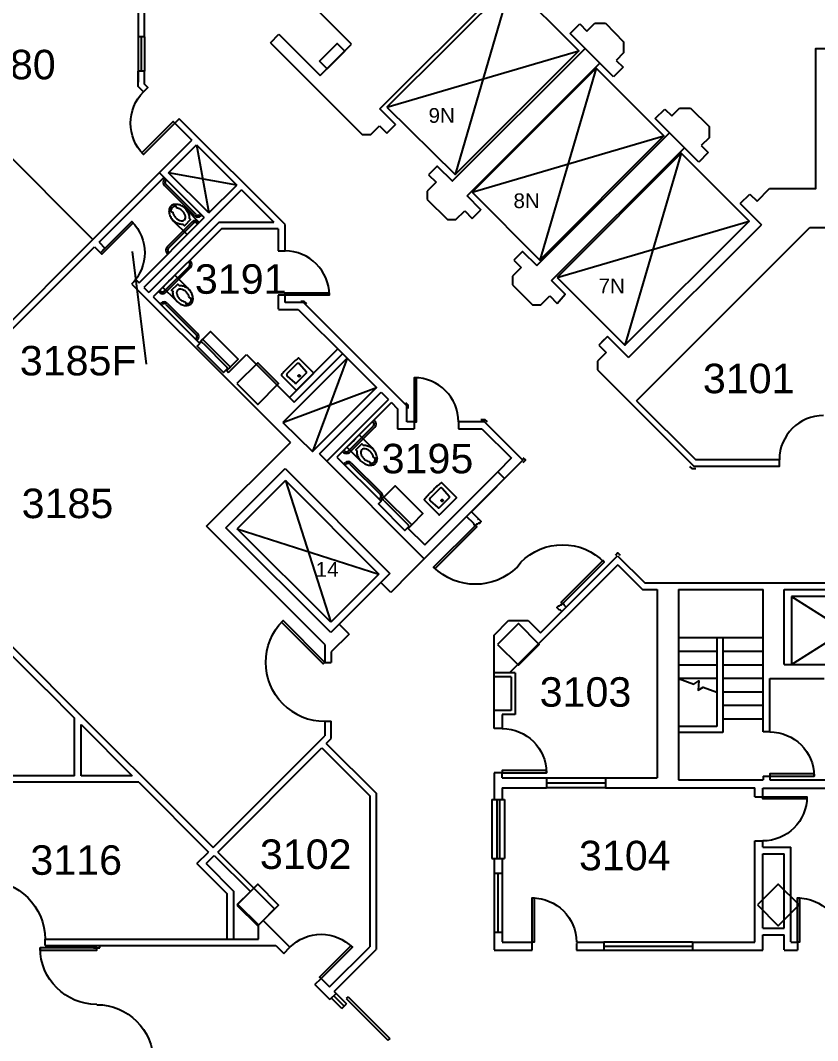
# Model space of a CAD drawing. Header units: inches. Extents: x -1169 to 5569, y -44 to 4300.
# Drawn here: x 1707 to 2356, y 1557 to 2387 of the extents above; entities that cross this region are included whole.
import ezdxf

# ---------------------------------------------------------------- set-up
doc = ezdxf.new("R2010")
doc.units = ezdxf.units.IN
doc.header["$LTSCALE"] = 96
doc.header["$MEASUREMENT"] = 0
doc.layers.get('0').update_dxf_attribs({"linetype": 'CONTINUOUS'})
for name, color, linetype in [('A-ANNO-ROOM', 4, 'CONTINUOUS'), ('A-ANNO-TEXT', 4, 'CONTINUOUS'), ('A-DOOR', 2, 'CONTINUOUS'), ('A-FLOR-CASE', 3, 'CONTINUOUS'), ('A-FLOR-EVTR', 1, 'CONTINUOUS'), ('A-FLOR-PFIX', 2, 'CONTINUOUS'), ('A-FLOR-STRS', 2, 'CONTINUOUS'), ('A-GLAZ', 2, 'CONTINUOUS'), ('A-WALL-FULL', 6, 'CONTINUOUS')]:
    doc.layers.add(name, color=color, linetype=linetype)
doc.styles.add('Arial', font='arial.ttf')

# ---------------------------------------------------------------- blocks, each defined once
blk = doc.blocks.new('LAVHC4')
for p, q in [((-9.5, 0), (9.5, 0)), ((-10, -17.046589), (-10, -0.5)), ((-7.037044, -13.416795), (-6.580252, -5.19453)), ((-5.581791, -4.25), (5.581791, -4.25)), ((7.037044, -13.416795), (6.580252, -5.19453)), ((10, -0.5), (10, -17.046589)), ((-5.539354, -15), (5.539354, -15))]:
    blk.add_line(p, q)
for points in [[(-9.5, 0, 0.065543), (-9.648516, -0.019553, 0.087946), (-9.75, -0.066987, 0.043207), (-9.849429, -0.150571, 0.043207), (-9.933013, -0.25, 0.087946), (-9.980447, -0.351484, 0.065543), (-10, -0.5)], [(10, -0.5, 0.065543), (9.980447, -0.351484, 0.087946), (9.933013, -0.25, 0.043207), (9.849429, -0.150571, 0.043207), (9.75, -0.066987, 0.087946), (9.648516, -0.019553, 0.065543), (9.5, 0)], [(-5.581791, -4.25, 0.063221), (-5.869829, -4.286566, 0.085725), (-6.065686, -4.374874, 0.040781), (-6.261236, -4.53176, 0.040781), (-6.428729, -4.718307, 0.085725), (-6.527764, -4.908965, 0.063221), (-6.580252, -5.19453)], [(6.580252, -5.19453, 0.063221), (6.527764, -4.908965, 0.085725), (6.428729, -4.718307, 0.040781), (6.261236, -4.53176, 0.040781), (6.065686, -4.374874, 0.085725), (5.869829, -4.286566, 0.063221), (5.581791, -4.25)], [(-7.037044, -13.416795, 0.050866), (-7.020454, -13.776064, 0.073218), (-6.947859, -14.015861, 0.028563), (-6.762423, -14.357529, 0.050866), (-6.629034, -14.530823, 0.050866), (-6.463406, -14.673619, 0.028563), (-6.132551, -14.877722, 0.073218), (-5.897149, -14.963507, 0.050866), (-5.539354, -15)], [(5.539354, -15, 0.050866), (5.897149, -14.963507, 0.073218), (6.132551, -14.877722, 0.028563), (6.463406, -14.673619, 0.050866), (6.629034, -14.530823, 0.050866), (6.762423, -14.357529, 0.028563), (6.947859, -14.015861, 0.073218), (7.020454, -13.776064, 0.050866), (7.037044, -13.416795)], [(-10, -17.046589, 0.061553), (-9.982606, -17.187347, 0.084107), (-9.940741, -17.282697, 0.039062), (-9.865923, -17.379174, 0.039062), (-9.777011, -17.46284, 0.084107), (-9.686081, -17.513595, 0.061553), (-9.547619, -17.544316)], [(-9.547619, -17.544316, 0.007949), (-5.398899, -17.874775, 0.014949), (-3.186834, -17.949334, 0.000949), (0, -17.955385, 0.000949), (3.186834, -17.949334, 0.014949), (5.398899, -17.874775, 0.007949), (9.547619, -17.544316)], [(9.547619, -17.544316, 0.061553), (9.686081, -17.513595, 0.084107), (9.777011, -17.46284, 0.039062), (9.865923, -17.379174, 0.039062), (9.940741, -17.282697, 0.084107), (9.982606, -17.187347, 0.061553), (10, -17.046589)]]:
    blk.add_lwpolyline(points, format="xyb")
blk.add_lwpolyline([(0.704769, -7.006515, -0.043661), (0.649519, -7.125, -0.043661), (0.574533, -7.232091, -0.043661), (0.482091, -7.324533, -0.043661), (0.375, -7.399519, -0.043661), (0.256515, -7.454769, -0.043661), (0.130236, -7.488606, -0.043661), (0, -7.5, -0.043661), (-0.130236, -7.488606, -0.043661), (-0.256515, -7.454769, -0.043661), (-0.375, -7.399519, -0.043661), (-0.482091, -7.324533, -0.043661), (-0.574533, -7.232091, -0.043661), (-0.649519, -7.125, -0.043661), (-0.704769, -7.006515, -0.043661), (-0.738606, -6.880236, -0.043661), (-0.75, -6.75, -0.043661), (-0.738606, -6.619764, -0.043661), (-0.704769, -6.493485, -0.043661), (-0.649519, -6.375, -0.043661), (-0.574533, -6.267909, -0.043661), (-0.482091, -6.175467, -0.043661), (-0.375, -6.100481, -0.043661), (-0.256515, -6.045231, -0.043661), (-0.130236, -6.011394, -0.043661), (0, -6, -0.043661), (0.130236, -6.011394, -0.043661), (0.256515, -6.045231, -0.043661), (0.375, -6.100481, -0.043661), (0.482091, -6.175467, -0.043661), (0.574533, -6.267909, -0.043661), (0.649519, -6.375, -0.043661), (0.704769, -6.493485, -0.043661), (0.738606, -6.619764, -0.043661), (0.75, -6.75, -0.043661), (0.738606, -6.880236, -0.043661)], format="xyb", close=True)
blk = doc.blocks.new('P2477016')
for p, q in [((-3.603083, -23.831759), (-3.603083, -23.831759)), ((-2.504894, -21.068753), (-2.504894, -21.068753))]:
    blk.add_line(p, q)
for points in [[(-6.93083, -16.399601, -0.022673), (-7, -14.875), (-7, 0), (-3.020761, 0), (0, 0), (3.020761, 0), (7, 0), (7, -14.875)], [(-6.937926, -16.211212, -0.074934), (-6.387938, -12.562014, -0.085426), (-4.920528, -9.670474, -0.066386), (-3.550098, -8.264603), (-3.550098, -6.711212), (3.449902, -6.711212), (3.449902, -8.264603, -0.066386), (4.820333, -9.670474, -0.085426), (6.287743, -12.562014, -0.111314), (6.709134, -17.991061)], [(3.991504, -23.722377, -0.562484), (3.158962, -23.529526), (2.424162, -21.300368, -0.238976), (2.492058, -20.853364, 0.08035), (3.421006, -18.976205, 0.074934), (3.837731, -16.211212, 0.074934), (3.421006, -13.446218, 0.085426), (2.414145, -11.462194, 0.066386), (1.597345, -10.624271, 0.330534), (-1.69754, -10.624271, 0.066386), (-2.51434, -11.462194, 0.085426), (-3.521201, -13.446218, 0.074934), (-3.937926, -16.211212, 0.074934), (-3.521201, -18.976205, 0.08035), (-2.592253, -20.853364, -0.238976), (-2.524357, -21.300368), (-3.250575, -23.503493, -0.549653), (-4.069149, -23.710095)], [(0, -25.75, 0.143932), (2.498761, -25.015482, 0.107177), (4.949747, -22.564786, 0.077997), (6.431696, -19.212481, 0.065232), (7, -14.875)], [(-4.023967, -23.748064, 0.06085), (-2.498761, -25.015482, 0.143932), (0, -25.75)], [(-2.976493, -22.67201, 0.063273), (-1.687041, -23.754089, 0.143932), (0, -24.25)], [(0, -24.25, 0.143932), (1.687041, -23.754089, 0.059203), (2.902316, -22.750942)]]:
    blk.add_lwpolyline(points, format="xyb")
for centre, radius, start, end in [((5.443363, -16.211212), 12.38129, 180, 197.141641), ((2.746106, -17.043143), 9.558648, 197.141641, 216.672481), ((1.035634, -18.316811), 7.426057, 216.672481, 226.574161)]:
    blk.add_arc(centre, radius, start, end)
blk = doc.blocks.new('*U216')
at = {"lineweight": -2}
blk.add_lwpolyline([(0.03125, 5.5), (1.78125, 5.5), (1.78125, 41.5), (0.03125, 41.5)], close=True, dxfattribs=at)
blk.add_arc((0.03125, 5.5), 36, 0, 90, dxfattribs=at)
blk = doc.blocks.new('*U217')
at = {"lineweight": -2}
blk.add_lwpolyline([(0.03125, 5.5), (1.78125, 5.5), (1.78125, 41.5), (0.03125, 41.5)], close=True, dxfattribs=at)
at = {"lineweight": -2, "extrusion": (0, 0, -1)}
blk.add_arc((-0.03125, 5.5), 36, 90, 180, dxfattribs=at)
blk = doc.blocks.new('*U197')
at = {"lineweight": -2}
for p, q in [((0, 7.75), (0, 0)), ((15.62, 7.75), (0, 7.75)), ((0, 0), (21.13, 0))]:
    blk.add_line(p, q, dxfattribs=at)
blk = doc.blocks.new('*U36')
for p, q in [((0, 0), (0, 0)), ((36, 0), (36, 0))]:
    blk.add_line(p, q)
blk.add_lwpolyline([(0, 0), (0, -36), (1.75, -36), (1.75, 0)], close=True)
blk.add_arc((0, 0), 36, 270, 0)
blk = doc.blocks.new('*U30')
for p, q in [((0, 0), (0, 0)), ((48, 0), (48, 0))]:
    blk.add_line(p, q)
blk.add_lwpolyline([(0, 0), (0, 48), (1.75, 48), (1.75, 0)], close=True)
blk.add_arc((0, 0), 48, 0, 90)
blk = doc.blocks.new('*U31')
for p, q in [((0, 0), (0, 0)), ((-48, 0), (-48, 0))]:
    blk.add_line(p, q)
blk.add_lwpolyline([(0, 0), (0, -48), (-1.75, -48), (-1.75, 0)], close=True)
blk.add_arc((0, 0), 48, 180, 270)
blk = doc.blocks.new('*U32')
for p, q in [((0, 0), (0, 0)), ((36, 0), (36, 0))]:
    blk.add_line(p, q)
blk.add_lwpolyline([(0, 0), (0, 36), (1.75, 36), (1.75, 0)], close=True)
blk.add_arc((0, 0), 36, 0, 90)
blk = doc.blocks.new('*U35')
for p, q in [((0, 0), (0, 0)), ((-36, 0), (-36, 0))]:
    blk.add_line(p, q)
blk.add_lwpolyline([(0, 0), (0, -36), (-1.75, -36), (-1.75, 0)], close=True)
blk.add_arc((0, 0), 36, 180, 270)
blk = doc.blocks.new('*U38')
for p, q in [((0, 0), (0, 0)), ((-36, 0), (-36, 0))]:
    blk.add_line(p, q)
blk.add_lwpolyline([(0, 0), (0, 36), (-1.75, 36), (-1.75, 0)], close=True)
blk.add_arc((0, 0), 36, 90, 180)
blk = doc.blocks.new('*U49')
for p, q in [((0, 0), (0, 0)), ((46, 0), (46, 0))]:
    blk.add_line(p, q)
blk.add_lwpolyline([(0, 0), (0, 46), (1.75, 46), (1.75, 0)], close=True)
blk.add_arc((0, 0), 46, 0, 90)
blk = doc.blocks.new('*U50')
for p, q in [((0, 0), (0, 0)), ((-46, 0), (-46, 0))]:
    blk.add_line(p, q)
blk.add_lwpolyline([(0, 0), (0, -46), (-1.75, -46), (-1.75, 0)], close=True)
blk.add_arc((0, 0), 46, 180, 270)
blk = doc.blocks.new('*U51')
for p, q in [((0, 0), (0, 0)), ((-36, 0), (-36, 0))]:
    blk.add_line(p, q)
blk.add_lwpolyline([(0, 0), (0, -36), (-1.75, -36), (-1.75, 0)], close=True)
blk.add_arc((0, 0), 36, 180, 270)
blk = doc.blocks.new('*U61')
for p, q in [((0, 0), (0, 0)), ((48, 0), (48, 0))]:
    blk.add_line(p, q)
blk.add_lwpolyline([(0, 0), (0, -48), (1.75, -48), (1.75, 0)], close=True)
blk.add_arc((0, 0), 48, 270, 0)

msp = doc.modelspace()

# ---------------------------------------------------------------- linework, layer by layer
at = {"layer": 'A-ANNO-ROOM'}
msp.add_line((1798.38, 2198.83), (1809.73, 2107.07), dxfattribs=at)
at = {"layer": 'A-DOOR'}
for p, q in [((2111.49, 1941.95), (2114.58, 1946.03)), ((1973.94, 1592.23), (1972.52, 1590.82)), ((1972.52, 1590.82), (2006.47, 1556.88)), ((1973.94, 1592.23), (2007.88, 1558.29)), ((2007.88, 1558.29), (2006.47, 1556.88))]:
    msp.add_line(p, q, dxfattribs=at)
for centre, radius, start, end in [((2360.88, 2029.26), 36, 90, 180), ((1955.45, 1865.45), 49.05, 225.34587, 269.49191)]:
    msp.add_arc(centre, radius, start, end, dxfattribs=at)
at = {"layer": 'A-FLOR-CASE'}
msp.add_line((1688.36, 2286.35), (1766.19, 2208.52), dxfattribs=at)
at = {"layer": 'A-FLOR-EVTR'}
for p, q in [((2106.59, 2417.16), (2061.06, 2261.38)), ((2005.61, 2316.18), (2161.72, 2362.04)), ((2175.86, 2347.89), (2130.01, 2191.78)), ((2074.88, 2246.91), (2230.99, 2292.76)), ((2245.08, 2278.67), (2199.23, 2122.56)), ((2144.1, 2177.69), (2300.21, 2223.54)), ((1923, 2012.3), (1883.81, 1973.11)), ((1923, 2012.3), (1959.89, 1897.02)), ((1923, 2012.3), (1999.08, 1936.21)), ((1883.81, 1973.11), (1999.08, 1936.21)), ((1959.89, 1897.02), (1883.81, 1973.11)), ((1999.08, 1936.21), (1959.89, 1897.02)), ((2334.91, 1918.02), (2422.1, 1862.53)), ((2334.91, 1862.53), (2422.1, 1918.02))]:
    msp.add_line(p, q, dxfattribs=at)
for points in [[(2005.61, 2316.18), (2061.06, 2261.38), (2161.72, 2362.04), (2106.59, 2417.16)], [(2074.88, 2246.91), (2130.01, 2191.78), (2230.99, 2292.76), (2175.86, 2347.89)], [(2144.1, 2177.69), (2199.23, 2122.56), (2300.21, 2223.54), (2245.08, 2278.67)], [(2334.91, 1918.02), (2334.91, 1862.53), (2422.1, 1862.53), (2422.1, 1918.02)]]:
    msp.add_lwpolyline(points, close=True, dxfattribs=at)
at = {"layer": 'A-FLOR-PFIX'}
for p, q in [((1825.23, 2258.08), (1824.52, 2257.37)), ((1849.31, 2227.7), (1824.53, 2252.42)), ((1826.29, 2257.02), (1825.59, 2256.31)), ((1850.37, 2228.76), (1825.59, 2253.48)), ((1853.9, 2229.47), (1853.19, 2228.77)), ((1854.96, 2228.41), (1854.26, 2227.71)), ((1847.12, 2222.88), (1826.64, 2202.35)), ((1848.18, 2221.82), (1827.7, 2201.29)), ((1851.72, 2221.12), (1851.01, 2221.82)), ((1852.78, 2222.18), (1852.07, 2222.89)), ((1827.35, 2196.7), (1826.64, 2197.4)), ((1828.41, 2197.76), (1827.7, 2198.46)), ((1824.33, 2166.34), (1844.84, 2186.85)), ((1825.39, 2165.28), (1845.9, 2185.79)), ((1844.13, 2190.38), (1844.84, 2189.68)), ((1845.19, 2191.44), (1845.9, 2190.74)), ((1820.8, 2167.05), (1821.51, 2166.34)), ((1819.74, 2165.99), (1820.44, 2165.28)), ((1821.15, 2156.09), (1821.86, 2156.79)), ((1822.21, 2155.03), (1822.92, 2155.73)), ((1825.75, 2155.73), (1850.5, 2130.99)), ((1826.81, 2156.79), (1851.56, 2132.05)), ((1849.79, 2127.45), (1850.5, 2128.16)), ((1850.85, 2126.39), (1851.56, 2127.1)), ((1855.96, 2124.11), (1875.09, 2104.98)), ((1993.93, 2060.39), (1994.64, 2059.68)), ((1994.99, 2061.45), (1995.7, 2060.74)), ((1974.13, 2036.35), (1994.64, 2056.85)), ((1975.19, 2035.29), (1995.7, 2055.79)), ((1969.54, 2035.99), (1970.24, 2035.29)), ((1970.6, 2037.05), (1971.3, 2036.35)), ((1970.95, 2026.09), (1971.66, 2026.8)), ((1972.01, 2025.03), (1972.72, 2025.74)), ((1975.55, 2025.74), (2000.3, 2000.99)), ((1976.61, 2026.8), (2001.36, 2002.05)), ((2000.83, 1995.51), (1998.7, 1993.39)), ((1998.7, 1993.39), (2020.27, 1971.82)), ((1999.59, 1997.46), (2000.3, 1998.16)), ((2000.65, 1996.39), (2001.36, 1997.1)), ((2003.46, 1995.71), (2022.59, 1976.58)), ((2022.39, 1973.94), (2020.27, 1971.82))]:
    msp.add_line(p, q, dxfattribs=at)
for points in [[(1834.92, 2157.98, -0.022673), (1833.79, 2159), (1823.27, 2169.52), (1826.09, 2172.34), (1828.22, 2174.47), (1830.36, 2176.61), (1833.17, 2179.42), (1843.69, 2168.9)], [(1834.78, 2158.1, -0.074934), (1832.59, 2161.07, -0.085426), (1831.58, 2164.16, -0.066386), (1831.56, 2166.12), (1830.46, 2167.22), (1835.41, 2172.17), (1836.51, 2171.07, -0.066386), (1838.47, 2171.04, -0.085426), (1841.55, 2170.04, -0.111314), (1845.69, 2166.49)], [(1847.82, 2160.52, -0.562484), (1847.09, 2160.07), (1845, 2161.12, -0.238976), (1844.73, 2161.49, 0.08035), (1844.06, 2163.47, 0.074934), (1842.4, 2165.72, 0.074934), (1840.15, 2167.38, 0.085426), (1838.04, 2168.07, 0.066386), (1836.87, 2168.09, 0.330534), (1834.54, 2165.76, 0.066386), (1834.55, 2164.59, 0.085426), (1835.24, 2162.47, 0.074934), (1836.9, 2160.22, 0.074934), (1839.15, 2158.56, 0.08035), (1841.14, 2157.89, -0.238976), (1841.5, 2157.63), (1842.54, 2155.55, -0.549653), (1842.11, 2154.83)], [(1846.43, 2156.26, 0.143932), (1847.68, 2158.55, 0.107177), (1847.68, 2162.02, 0.077997), (1846.36, 2165.44, 0.065232), (1843.69, 2168.9)], [(1845.37, 2157.33, 0.143932), (1846.21, 2158.87, 0.059203), (1846.36, 2160.44)], [(1842.15, 2156.34, 0.063273), (1843.83, 2156.48, 0.143932), (1845.37, 2157.33)], [(1842.17, 2154.83, 0.06085), (1844.14, 2155.02, 0.143932), (1846.43, 2156.26)], [(1984.72, 2027.98, -0.022673), (1983.59, 2029.01), (1973.07, 2039.53), (1975.89, 2042.34), (1978.02, 2044.48), (1980.16, 2046.61), (1982.97, 2049.43), (1993.49, 2038.91)], [(1984.58, 2028.11, -0.074934), (1982.39, 2031.08, -0.085426), (1981.38, 2034.16, -0.066386), (1981.36, 2036.12), (1980.26, 2037.22), (1985.21, 2042.17), (1986.31, 2041.07, -0.066386), (1988.27, 2041.05, -0.085426), (1991.35, 2040.04, -0.111314), (1995.49, 2036.5)], [(1997.62, 2030.53, -0.562484), (1996.89, 2030.07), (1994.8, 2031.13, -0.238976), (1994.53, 2031.49, 0.08035), (1993.86, 2033.48, 0.074934), (1992.2, 2035.73, 0.074934), (1989.95, 2037.39, 0.085426), (1987.83, 2038.08, 0.066386), (1986.66, 2038.1, 0.330534), (1984.33, 2035.77, 0.066386), (1984.35, 2034.6, 0.085426), (1985.04, 2032.48, 0.074934), (1986.7, 2030.23, 0.074934), (1988.95, 2028.57, 0.08035), (1990.93, 2027.9, -0.238976), (1991.3, 2027.63), (1992.34, 2025.56, -0.549653), (1991.91, 2024.84)], [(1996.23, 2026.27, 0.143932), (1997.48, 2028.56, 0.107177), (1997.48, 2032.02, 0.077997), (1996.15, 2035.44, 0.065232), (1993.49, 2038.91)], [(1991.95, 2026.34, 0.063273), (1993.63, 2026.49, 0.143932), (1995.17, 2027.33)], [(1991.97, 2024.84, 0.06085), (1993.94, 2025.02, 0.143932), (1996.23, 2026.27)], [(1995.17, 2027.33, 0.143932), (1996.01, 2028.87, 0.059203), (1996.16, 2030.44)]]:
    msp.add_lwpolyline(points, format="xyb", dxfattribs=at)
for points in [[(1852.79, 2124.44), (1861.99, 2133.64), (1884.61, 2111.01), (1875.42, 2101.82)], [(2003.12, 1998.87), (2012.32, 2008.06), (2034.94, 1985.43), (2025.75, 1976.24)]]:
    msp.add_lwpolyline(points, dxfattribs=at)
for points in [[(1855.62, 2127.27), (1852.79, 2124.44), (1853.32, 2123.91), (1851.2, 2121.79), (1872.77, 2100.23), (1874.89, 2102.35), (1875.42, 2101.82), (1878.25, 2104.64)], [(2003.12, 1998.87), (2000.3, 1996.04), (2000.83, 1995.51), (1998.7, 1993.39), (2020.27, 1971.82), (2022.39, 1973.94), (2022.92, 1973.41), (2025.75, 1976.24)]]:
    msp.add_lwpolyline(points, close=True, dxfattribs=at)
for centre, radius, start, end in [((1827, 2254.9), 3.5, 135.06501, 225.06501), ((1827, 2254.9), 2, 135.06501, 225.06501), ((1851.78, 2230.18), 3.5, 225.06501, 315.06501), ((1851.78, 2230.18), 2, 225.06501, 315.06501), ((1849.6, 2220.41), 3.5, 45.06501, 135.06501), ((1849.6, 2220.41), 2, 45.06501, 135.06501), ((1829.12, 2199.88), 3.5, 135.06501, 225.06501), ((1829.12, 2199.88), 2, 135.06501, 225.06501), ((1843.43, 2188.26), 2, 315, 45), ((1843.43, 2188.26), 3.5, 315, 45), ((1822.92, 2167.75), 3.5, 225, 315), ((1822.92, 2167.75), 2, 225, 315), ((1824.33, 2154.32), 3.5, 45, 135), ((1824.33, 2154.32), 2, 45, 135), ((1843.54, 2166.86), 12.38, 225, 242.14164), ((1842.22, 2164.36), 9.56, 242.14164, 261.67248), ((1841.91, 2162.25), 7.43, 261.67248, 271.57416), ((1849.08, 2129.57), 2, 315, 45), ((1849.08, 2129.57), 3.5, 315, 45), ((1854.21, 2122.71), 2.24, 38.64203, 129.26983), ((1873.69, 2103.23), 2.24, 320.73017, 51.35797), ((1993.22, 2058.27), 2, 315, 45), ((1993.22, 2058.27), 3.5, 315, 45), ((1972.72, 2037.76), 3.5, 225, 315), ((1972.72, 2037.76), 2, 225, 315), ((1974.13, 2024.33), 3.5, 45, 135), ((1974.13, 2024.33), 2, 45, 135), ((1993.33, 2036.86), 12.38, 225, 242.14164), ((1992.01, 2034.37), 9.56, 242.14164, 261.67248), ((1991.71, 2032.26), 7.43, 261.67248, 271.57416), ((1998.88, 1999.58), 2, 315, 45), ((1998.88, 1999.58), 3.5, 315, 45), ((2001.71, 1994.31), 2.24, 38.64203, 129.26983), ((2021.19, 1974.83), 2.24, 320.73017, 51.35797)]:
    msp.add_arc(centre, radius, start, end, dxfattribs=at)
at = {"layer": 'A-FLOR-STRS'}
for p, q in [((2311.85, 1884.22), (2242.71, 1884.22)), ((2274.02, 1873.22), (2242.71, 1873.22)), ((2311.85, 1873.22), (2279.02, 1873.22)), ((2274.02, 1862.22), (2242.71, 1862.22)), ((2311.85, 1862.22), (2279.02, 1862.22)), ((2274.02, 1851.22), (2242.71, 1851.22)), ((2311.85, 1851.22), (2279.02, 1851.22)), ((2311.85, 1840.22), (2279.02, 1840.22)), ((2311.85, 1829.22), (2279.02, 1829.22)), ((2311.85, 1818.22), (2279.02, 1818.22))]:
    msp.add_line(p, q, dxfattribs=at)
msp.add_lwpolyline([(2242.71, 1851.22), (2255.36, 1846.75), (2259.29, 1849.37), (2258.71, 1841.69), (2262.86, 1844.23), (2274.02, 1840.22)], dxfattribs=at)
at = {"layer": 'A-GLAZ'}
for p, q in [((1808.38, 2373.4), (1803.13, 2373.4)), ((1803.13, 2373.4), (1803.13, 2345.4)), ((1805.75, 2373.4), (1805.75, 2345.4)), ((1808.38, 2373.4), (1808.38, 2345.4)), ((1808.38, 2345.4), (1803.13, 2345.4)), ((2135.35, 1770.53), (2183.35, 1770.53)), ((2135.35, 1766.4), (2183.35, 1766.4)), ((2183.35, 1762.28), (2135.35, 1762.28)), ((2092.85, 1692.68), (2092.85, 1644.68)), ((2095.94, 1692.68), (2095.94, 1644.68)), ((2099.35, 1692.68), (2099.35, 1644.68)), ((2254.22, 1636.74), (2182.22, 1636.74)), ((2182.22, 1633.33), (2254.22, 1633.33)), ((2182.22, 1630.24), (2254.22, 1630.24)), ((1964.23, 1594.87), (1972.71, 1586.39)), ((1969, 1582.68), (1960.52, 1591.16)), ((1970.86, 1584.53), (1962.37, 1593.02))]:
    msp.add_line(p, q, dxfattribs=at)
at = {"layer": 'A-WALL-FULL'}
for p, q in [((1999.91, 2314.81), (2107.96, 2422.86)), ((1803.13, 2405.8), (1803.13, 2373.4)), ((1976.81, 2367.38), (1943.22, 2400.97)), ((2154.66, 2376.16), (2162.44, 2383.94)), ((2162.44, 2383.94), (2168.27, 2378.11)), ((2168.27, 2378.11), (2174.81, 2384.65)), ((2174.81, 2384.65), (2183.31, 2384.65)), ((2183.31, 2384.65), (2198.12, 2369.28)), ((1910.84, 2368.59), (1917.76, 2375.51)), ((1917.76, 2375.51), (1951.35, 2341.92)), ((2189.99, 2340.84), (2154.66, 2376.16)), ((1910.84, 2368.59), (1985.51, 2293.92)), ((1951.35, 2341.92), (1976.81, 2367.38)), ((2198.12, 2369.28), (2198.12, 2360.28)), ((2058.72, 2256), (2166.77, 2364.05)), ((2198.12, 2360.28), (2192.11, 2354.27)), ((2070.8, 2243.92), (2178.85, 2351.97)), ((2192.11, 2354.27), (2197.77, 2348.61)), ((1803.13, 2345.4), (1803.13, 2336.46)), ((1803.13, 2333.04), (1803.13, 2345.4)), ((2197.77, 2348.61), (2189.99, 2340.84)), ((1807.55, 2328.62), (1803.13, 2333.04)), ((2223.93, 2306.89), (2231.71, 2314.67)), ((2231.71, 2314.67), (2237.37, 2309.02)), ((2237.37, 2309.02), (2243.73, 2315.38)), ((2243.73, 2315.38), (2252.48, 2315.38)), ((2252.48, 2315.38), (2267.75, 2300.36)), ((1836.6, 2306.75), (1833.01, 2303.16)), ((1833.01, 2303.16), (1846.92, 2289.25)), ((1922.69, 2220.66), (1836.6, 2306.75)), ((1992.51, 2293.92), (1999.59, 2300.99)), ((1999.59, 2300.99), (2005.6, 2294.98)), ((2005.6, 2294.98), (2012.67, 2302.05)), ((2259.26, 2271.56), (2223.93, 2306.89)), ((2267.75, 2300.36), (2267.75, 2291.36)), ((1843.31, 2292.86), (1846.92, 2289.25)), ((1985.51, 2293.92), (1992.51, 2293.92)), ((2127.48, 2187.23), (2235.54, 2295.29)), ((1681.95, 2124.27), (1846.92, 2289.25)), ((1827.98, 2262.89), (1850.63, 2285.54)), ((1850.63, 2285.54), (1860.73, 2230.14)), ((1850.63, 2285.54), (1883.38, 2252.79)), ((2139.56, 2175.16), (2247.62, 2283.21)), ((2267.75, 2291.36), (2261.38, 2285)), ((2261.38, 2285), (2267.04, 2279.34)), ((2267.04, 2279.34), (2259.26, 2271.56)), ((2046.61, 2268.11), (2039.54, 2261.04)), ((1771.35, 2206.25), (1824.27, 2259.17)), ((1820.56, 2262.89), (1857.02, 2226.43)), ((1883.38, 2252.79), (1827.98, 2262.89)), ((1860.73, 2230.14), (1827.98, 2262.89)), ((2039.54, 2261.04), (2045.55, 2255.03)), ((1860.73, 2230.14), (1883.38, 2252.79)), ((2045.55, 2255.03), (2038.48, 2247.96)), ((2306.72, 2239.66), (2317, 2249.95)), ((2317, 2249.95), (2318.1, 2249.95)), ((1887.25, 2248.92), (1807.79, 2169.45)), ((1887.25, 2248.92), (1913.62, 2222.55)), ((2038.48, 2247.96), (2038.48, 2240.96)), ((2293.11, 2237.72), (2300.89, 2245.5)), ((2300.89, 2245.5), (2306.72, 2239.66)), ((2038.48, 2240.96), (2054.78, 2224.65)), ((2293.11, 2237.72), (2310.26, 2220.57)), ((1803.91, 2173.33), (1857.02, 2226.43)), ((2061.78, 2224.65), (2068.86, 2231.72)), ((2068.86, 2231.72), (2074.87, 2225.71)), ((2074.87, 2225.71), (2081.94, 2232.78)), ((1869.23, 2222.55), (1811.96, 2165.28)), ((1870.91, 2217.16), (1815.5, 2161.74)), ((1869.23, 2222.55), (1913.62, 2222.55)), ((1917.19, 2217.16), (1870.91, 2217.16)), ((1917.19, 2217.16), (1917.19, 2199.25)), ((1922.69, 2217.22), (1922.69, 2220.66)), ((1922.69, 2199.25), (1922.69, 2217.22)), ((2054.78, 2224.65), (2061.78, 2224.65)), ((2202.2, 2112.52), (2310.26, 2220.57)), ((2208.8, 2077.29), (2349.76, 2218.25)), ((2349.76, 2218.25), (2363.32, 2218.25)), ((1681.95, 2116.85), (1767.63, 2202.54)), ((1767.63, 2202.54), (1772.48, 2197.69)), ((1771.35, 2206.25), (1776.19, 2201.4)), ((1772.48, 2197.69), (1776.19, 2201.4)), ((1917.19, 2199.25), (1922.69, 2199.25)), ((2115.88, 2198.84), (2108.81, 2191.77)), ((2108.81, 2191.77), (2114.82, 2185.76)), ((2114.82, 2185.76), (2107.75, 2178.69)), ((1798.12, 2172.42), (1801.47, 2175.77)), ((2107.75, 2178.69), (2107.75, 2171.69)), ((1800.39, 2169.8), (1875.32, 2095.04)), ((2107.75, 2171.69), (2123.96, 2155.47)), ((1815.5, 2161.74), (1852.8, 2124.44)), ((1922.69, 2163.19), (1917.19, 2163.19)), ((1917.19, 2163.19), (1917.19, 2151.72)), ((1922.69, 2157.16), (1922.69, 2163.19)), ((2130.96, 2155.47), (2138.03, 2162.54)), ((2138.03, 2162.54), (2144.04, 2156.53)), ((1917.48, 2151.66), (1933.41, 2151.66)), ((1937.69, 2157.16), (1922.69, 2157.16)), ((1933.41, 2151.66), (1973.25, 2111.83)), ((2021.84, 2073.02), (1937.69, 2157.16)), ((2123.96, 2155.47), (2130.96, 2155.47)), ((2185.05, 2129.66), (2177.98, 2122.59)), ((2202.2, 2112.52), (2185.05, 2129.66)), ((1965.65, 2119.43), (1926.25, 2080.02)), ((2177.98, 2122.59), (2183.99, 2116.58)), ((1876.84, 2100.4), (1891.36, 2114.93)), ((1891.35, 2114.92), (1930.14, 2076.14)), ((1930.14, 2076.14), (1969.54, 2115.54)), ((1973.25, 2111.83), (1945.05, 2035.9)), ((2183.99, 2116.58), (2176.92, 2109.51)), ((2176.92, 2109.51), (2176.92, 2102.51)), ((1875.42, 2101.82), (1876.84, 2100.4)), ((2176.92, 2102.51), (2255.43, 2024.01)), ((1875.32, 2095.04), (1927.08, 2043.37)), ((1920.93, 2059.5), (1997.11, 2087.97)), ((1950.62, 2034.05), (2000.83, 2084.25)), ((2000.83, 2084.25), (2006.84, 2078.24)), ((1956.63, 2028.04), (2006.84, 2078.24)), ((2009.31, 2075.77), (1964.94, 2031.4)), ((2009.31, 2075.77), (2014.34, 2070.74)), ((2208.8, 2077.29), (2256.82, 2029.26)), ((2014.34, 2070.74), (2014.34, 2054.52)), ((2021.84, 2060.02), (2021.84, 2073.02)), ((2027.84, 2060.02), (2021.84, 2060.02)), ((2027.84, 2060.02), (2027.84, 2054.52)), ((2063.87, 2060.02), (2063.87, 2054.52)), ((2014.34, 2054.52), (2027.84, 2054.52)), ((2063.87, 2054.52), (2082.75, 2054.52)), ((2082.75, 2054.52), (2106.83, 2030.49)), ((1858.82, 1975.11), (1927.08, 2043.37)), ((1950.62, 2034.05), (2035.98, 1948.69)), ((1964.94, 2031.4), (2000.83, 1995.51)), ((2324.88, 2029.26), (2256.82, 2029.26)), ((1874.65, 1973.97), (1922.74, 2022.06)), ((1922.74, 2022.06), (2007.97, 1936.83)), ((2036.33, 1960.01), (2096.94, 2020.62)), ((2095.57, 2019.66), (2101.09, 2014.22)), ((2025.05, 1937.76), (2101.26, 2013.97)), ((2076.26, 1977.28), (2070.42, 1983.12)), ((2076.61, 1976.92), (2076.26, 1977.28)), ((2080.15, 1980.46), (2079.79, 1980.81)), ((1955.02, 1878.91), (1858.82, 1975.11)), ((1959.87, 1888.74), (1874.65, 1973.97)), ((2022.39, 1973.94), (2036.33, 1960.01)), ((1613.32, 1964.6), (1731.82, 1846.09)), ((2130.56, 1888.43), (2193.27, 1951.13)), ((2193.27, 1951.13), (2215.37, 1929.03)), ((2193.44, 1943.88), (2105.35, 1855.79)), ((2193.44, 1943.88), (2213.55, 1923.78)), ((2007.97, 1936.83), (1959.87, 1888.74)), ((2025.05, 1937.76), (2008.7, 1921.34)), ((2008.7, 1921.34), (2000.59, 1929.46)), ((2213.55, 1923.78), (2225.6, 1923.78)), ((2225.6, 1923.78), (2225.6, 1770.53)), ((2242.71, 1923.78), (2242.71, 1768.81)), ((2242.71, 1923.78), (2311.85, 1923.78)), ((2311.85, 1807.83), (2311.85, 1923.78)), ((2328.92, 1923.78), (2428.32, 1923.78)), ((2328.92, 1862.53), (2328.92, 1923.78)), ((2149.49, 1911.11), (2151.37, 1909.24)), ((2145.96, 1907.58), (2147.84, 1905.7)), ((1974.76, 1887.4), (1966.65, 1895.51)), ((2092.85, 1886.6), (2104.62, 1898.37)), ((2104.62, 1898.37), (2120.62, 1898.37)), ((2120.62, 1898.37), (2130.56, 1888.43)), ((1974.76, 1887.4), (1960.27, 1872.91)), ((2092.85, 1810.53), (2092.85, 1886.6)), ((1955.02, 1878.91), (1955.02, 1864.41)), ((2274.02, 1884.22), (2274.02, 1812.22)), ((2279.02, 1884.22), (2279.02, 1807.22)), ((1698.6, 1871.89), (1728.11, 1842.38)), ((1960.27, 1872.91), (1960.27, 1864.41)), ((1955.02, 1864.41), (1960.27, 1864.41)), ((2328.92, 1862.53), (2355.57, 1862.53)), ((2109.85, 1855.79), (2092.85, 1855.79)), ((2106.6, 1852.54), (2092.85, 1852.54)), ((2106.6, 1852.54), (2106.6, 1825.09)), ((2109.85, 1855.79), (2109.85, 1821.84)), ((1732, 1845.92), (1864.18, 1713.73)), ((2317.1, 1851.24), (2361.42, 1851.24)), ((2317.1, 1807.83), (2317.1, 1851.24)), ((1728.29, 1842.21), (1751.54, 1818.96)), ((1751.54, 1772.06), (1751.54, 1818.96)), ((2106.6, 1825.09), (2092.85, 1825.09)), ((2099.35, 1821.84), (2099.35, 1810.53)), ((2109.85, 1821.84), (2099.35, 1821.84)), ((1756.79, 1772.06), (1756.79, 1813.71)), ((1756.79, 1813.71), (1798.43, 1772.06)), ((1955.02, 1816.41), (1955.02, 1804.57)), ((1955.02, 1816.41), (1960.27, 1816.41)), ((1960.27, 1802.39), (1960.27, 1816.41)), ((2099.35, 1810.53), (2092.85, 1810.53)), ((2274.02, 1812.22), (2242.71, 1812.22)), ((1864.18, 1713.73), (1955.02, 1804.57)), ((1956.28, 1798.41), (1960.27, 1802.39)), ((2279.02, 1807.22), (2242.71, 1807.22)), ((2317.1, 1807.83), (2311.85, 1807.83)), ((1867.9, 1710.02), (1952.57, 1794.7)), ((1952.57, 1794.7), (1991.63, 1755.64)), ((1956.28, 1798.41), (1996.88, 1757.81)), ((1751.54, 1772.06), (1633.72, 1772.06)), ((1798.43, 1772.06), (1756.79, 1772.06)), ((2092.85, 1774.53), (2092.85, 1752.68)), ((2099.35, 1774.53), (2092.85, 1774.53)), ((2099.35, 1770.53), (2099.35, 1774.53)), ((2099.35, 1770.53), (2135.35, 1770.53)), ((2135.35, 1770.53), (2135.35, 1762.28)), ((2183.35, 1770.53), (2183.35, 1762.28)), ((2183.35, 1770.53), (2225.6, 1770.53)), ((2242.71, 1768.81), (2311.85, 1768.81)), ((2311.85, 1771.83), (2311.85, 1768.81)), ((2311.85, 1771.83), (2317.1, 1771.83)), ((2317.1, 1771.83), (2317.1, 1768.81)), ((2317.1, 1768.81), (2428.93, 1768.81)), ((1803.68, 1766.81), (1635.93, 1766.81)), ((1803.68, 1766.81), (1860.47, 1710.02)), ((2099.35, 1762.28), (2135.35, 1762.28)), ((2099.35, 1762.28), (2099.35, 1752.68)), ((2183.35, 1762.28), (2304.85, 1762.28)), ((2304.85, 1755.03), (2304.85, 1762.28)), ((2311.35, 1762.14), (2456.38, 1762.14)), ((2311.35, 1755.03), (2311.35, 1762.14)), ((1991.63, 1755.64), (1991.63, 1632.99)), ((1996.88, 1757.81), (1996.88, 1630.81)), ((2090.85, 1752.68), (2101.35, 1752.68)), ((2090.85, 1752.68), (2090.85, 1704.68)), ((2095.11, 1752.68), (2095.11, 1704.68)), ((2097.11, 1752.68), (2097.11, 1704.68)), ((2101.35, 1752.68), (2101.35, 1704.68)), ((2304.85, 1755.03), (2311.35, 1755.03)), ((2304.85, 1636.74), (2304.85, 1719.03)), ((2304.85, 1719.03), (2311.35, 1719.03)), ((2311.35, 1714.03), (2311.35, 1719.03)), ((2311.35, 1714.03), (2334.35, 1714.03)), ((2334.35, 1637.03), (2334.35, 1714.03)), ((1851.06, 1700.61), (1860.47, 1710.02)), ((1858.49, 1700.61), (1865.12, 1707.24)), ((1865.12, 1707.24), (1894.48, 1677.88)), ((1867.9, 1710.02), (1914.23, 1663.69)), ((2090.85, 1704.68), (2101.35, 1704.68)), ((2092.85, 1704.68), (2092.85, 1692.68)), ((2099.35, 1704.68), (2099.35, 1692.68)), ((2311.35, 1648.03), (2311.35, 1708.53)), ((2311.35, 1708.53), (2328.85, 1708.53)), ((2328.85, 1648.03), (2328.85, 1708.53)), ((1851.06, 1700.61), (1875.63, 1676.05)), ((1858.49, 1700.61), (1881.13, 1677.97)), ((2099.35, 1692.68), (2092.85, 1692.68)), ((1881.13, 1639.13), (1881.13, 1677.97)), ((1884.14, 1667.54), (1894.48, 1677.88)), ((1875.63, 1639.13), (1875.63, 1676.05)), ((1884.14, 1667.54), (1901.01, 1650.66)), ((1904.82, 1654.28), (1914.23, 1663.69)), ((1904.82, 1654.28), (1926.57, 1632.53)), ((1901.01, 1639.13), (1901.01, 1650.66)), ((2092.85, 1644.68), (2092.85, 1630.53)), ((2099.35, 1644.68), (2092.85, 1644.68)), ((2099.35, 1644.68), (2099.35, 1637.03)), ((2311.35, 1648.03), (2328.85, 1648.03)), ((1727.46, 1633.88), (1727.46, 1639.13)), ((1727.46, 1639.13), (1901.01, 1639.13)), ((2099.35, 1636.74), (2123.73, 1636.74)), ((2123.73, 1630.24), (2123.73, 1636.74)), ((2159.73, 1636.74), (2182.22, 1636.74)), ((2182.22, 1636.74), (2182.22, 1630.24)), ((2254.22, 1636.74), (2304.85, 1636.74)), ((2254.22, 1636.74), (2254.22, 1630.24)), ((2311.35, 1642.53), (2328.85, 1642.53)), ((2311.35, 1630.24), (2311.35, 1642.53)), ((2328.85, 1630.53), (2328.85, 1642.53)), ((2334.35, 1636.74), (2339.64, 1636.74)), ((2339.64, 1636.74), (2339.64, 1630.24)), ((1727.46, 1633.88), (1915.32, 1633.88)), ((1766.83, 1632.05), (1766.83, 1633.88)), ((1766.83, 1632.05), (1772.08, 1632.05)), ((1772.08, 1632.05), (1772.08, 1633.88)), ((1915.32, 1633.88), (1921.62, 1627.58)), ((1921.62, 1627.58), (1926.57, 1632.53)), ((1958.87, 1600.23), (1991.63, 1632.99)), ((1962.58, 1596.52), (1996.88, 1630.81)), ((2092.85, 1630.24), (2123.73, 1630.24)), ((2159.73, 1635.49), (2159.73, 1630.24)), ((2159.73, 1630.24), (2182.22, 1630.24)), ((2254.22, 1630.24), (2311.35, 1630.24)), ((2328.85, 1630.24), (2339.64, 1630.24)), ((1947.08, 1602.12), (1952.03, 1607.07)), ((1952.03, 1607.07), (1958.87, 1600.23)), ((1947.08, 1602.12), (1959.28, 1589.92)), ((1964.23, 1594.87), (1959.28, 1589.92)), ((1962.58, 1596.52), (1964.23, 1594.87)), ((1969, 1582.68), (1972.71, 1586.39))]:
    msp.add_line(p, q, dxfattribs=at)
for points in [[(1808.38, 2373.4), (1808.38, 2403.8), (1850.27, 2445.7)], [(2317, 2249.95), (2354.45, 2249.95), (2354.45, 2363.95), (2537.76, 2363.95)], [(1807.55, 2328.62), (1811.15, 2332.21), (1808.38, 2334.98), (1808.38, 2345.4)], [(2012.67, 2302.05), (2012.67, 2302.05), (1999.91, 2314.81)], [(2046.61, 2268.11), (2046.61, 2268.11), (2058.83, 2255.89)], [(2081.99, 2232.73), (2081.99, 2232.73), (2070.8, 2243.92)], [(2115.88, 2198.84), (2115.88, 2198.84), (2127.48, 2187.23)], [(1801.47, 2175.77), (1803.91, 2173.33)], [(2144.04, 2156.53), (2150.76, 2163.96), (2139.56, 2175.16)], [(1797.95, 2172.24), (1800.39, 2169.8)], [(1807.79, 2169.45), (1811.96, 2165.28)], [(1940.42, 2156.13), (1938.39, 2158.16), (1935.43, 2158.16)], [(2185.05, 2129.66), (2180.28, 2124.89)], [(2020.7, 2075.94), (2022.73, 2073.91), (2022.74, 2070.95)], [(2080.5, 1980.81), (2074.31, 1987.01), (2116.2, 2028.91), (2085.09, 2060.02), (2063.84, 2060.02)], [(2082.13, 2062.11), (2085, 2062.11), (2087.09, 2060.02)], [(2116.18, 2030.89), (2118.27, 2028.8), (2116.18, 2026.71)], [(2255.43, 2024.01), (2324.88, 2024.01), (2324.88, 2029.26)], [(2256.99, 2021.76), (2254.11, 2021.76), (2252.02, 2023.85)], [(2000.83, 1995.51), (1998.7, 1993.39), (2020.27, 1971.82), (2022.39, 1973.94), (2022.92, 1973.41), (2022.93, 1973.41)], [(2080.15, 1980.46), (2080.5, 1980.81), (2082.36, 1978.96), (2080.92, 1977.52), (2080.48, 1977.96), (2079.11, 1976.59), (2078.67, 1977.03), (2077.23, 1975.6), (2076.26, 1976.57), (2076.61, 1976.92)], [(2195.64, 1951.45), (2193.55, 1953.54), (2191.46, 1951.45)], [(2215.37, 1929.03), (2462.88, 1929.03), (2462.88, 1884.53), (2462.88, 1884.03)], [(2145.96, 1907.58), (2145.61, 1907.22), (2143.75, 1909.08), (2145.19, 1910.52), (2145.63, 1910.07), (2147, 1911.44), (2147.44, 1911), (2148.88, 1912.44), (2149.85, 1911.47), (2149.49, 1911.11)]]:
    msp.add_lwpolyline(points, dxfattribs=at)
for points in [[(1950.78, 2353.65), (1965.08, 2367.95), (1971.23, 2361.8), (1956.93, 2347.5)], [(1920.93, 2059.5), (1945.05, 2035.9), (1997.11, 2087.97), (1973.25, 2111.83)], [(1883.49, 2091.19), (1900.46, 2074.22), (1917.43, 2091.19), (1900.46, 2108.16)], [(2095.65, 1879.05), (2112.62, 1862.08), (2129.59, 1879.05), (2112.62, 1896.02)], [(1883.52, 1666.92), (1900.49, 1649.95), (1917.46, 1666.92), (1900.49, 1683.89)], [(2307.03, 1667.02), (2324, 1650.05), (2340.97, 1667.02), (2324, 1683.99)]]:
    msp.add_lwpolyline(points, close=True, dxfattribs=at)

# ---------------------------------------------------------------- block references
at = {"layer": 'A-DOOR', "xscale": -1}
for name, p, rotation in [('*U36', (1833.01, 2303.16), 315.0000000000046), ('*U38', (1772.54, 2197.75), 315.0000000000043), ('*U217', (1917.19, 2163.19), 269.9999810861831), ('*U30', (2148.52, 1912.09), 315.0000000000046), ('*U31', (2077.55, 1975.89), 315.0000000000046), ('*U31', (1955.02, 1864.41), 225.0000000000069), ('*U51', (2099.35, 1774.53), 90), ('*U35', (2317.1, 1771.83), 90), ('*U36', (2311.35, 1755.03), 90), ('*U61', (1679.46, 1639.05), 180), ('*U36', (2123.73, 1636.74), 180), ('*U36', (2339.64, 1636.74), 180), ('*U32', (1952.03, 1607.07), 315.0000000000046), ('*U49', (1769.45, 1632.01), 90), ('*U50', (1769.45, 1539.82), 90)]:
    msp.add_blockref(name, p, dxfattribs=dict(at, rotation=rotation))
at = {"layer": 'A-DOOR'}
msp.add_blockref('*U216', (2027.81, 2054.52), dxfattribs=at)
at = {"layer": 'A-FLOR-PFIX'}
for name, p, rotation in [('P2477016', (1848.01, 2217.42), 225), ('LAVHC4', (1938.97, 2092.75), 224.9214052695768), ('LAVHC4', (2055.26, 1991.35), 224.9214052695768)]:
    msp.add_blockref(name, p, dxfattribs=dict(at, rotation=rotation))
at = {"layer": 'A-WALL-FULL', "rotation": 44.99999999999996}
msp.add_blockref('*U197', (2101.26, 2013.97), dxfattribs=at)

# ---------------------------------------------------------------- texts
at = {"layer": 'A-ANNO-ROOM', "style": 'Arial'}
for s, p in [('3180', (1661.53, 2338.87)), ('3191', (1849.33, 2164.34)), ('3185F', (1706.9, 2097.9)), ('3101', (2262.67, 2083.42)), ('3195', (2001.32, 2018.22)), ('3185', (1708.39, 1981.75)), ('3103', (2129.88, 1828.29)), ('3102', (1902.24, 1696.28)), ('3104', (2161.89, 1695.19)), ('3116', (1715.51, 1691.52))]:
    msp.add_text(s, height=24, dxfattribs=at).set_placement(p)
at = {"layer": 'A-ANNO-TEXT', "char_height": 12, "width": 38.5154, "attachment_point": 5, "style": 'Arial'}
for s, insert in [('9N', (2050.18, 2309.37)), ('8N', (2119.29, 2239.94)), ('7N', (2188.51, 2170.72)), ('14', (1956.9, 1940))]:
    msp.add_mtext(s, dxfattribs=dict(at, insert=insert))

doc.saveas('drawing.dxf')
